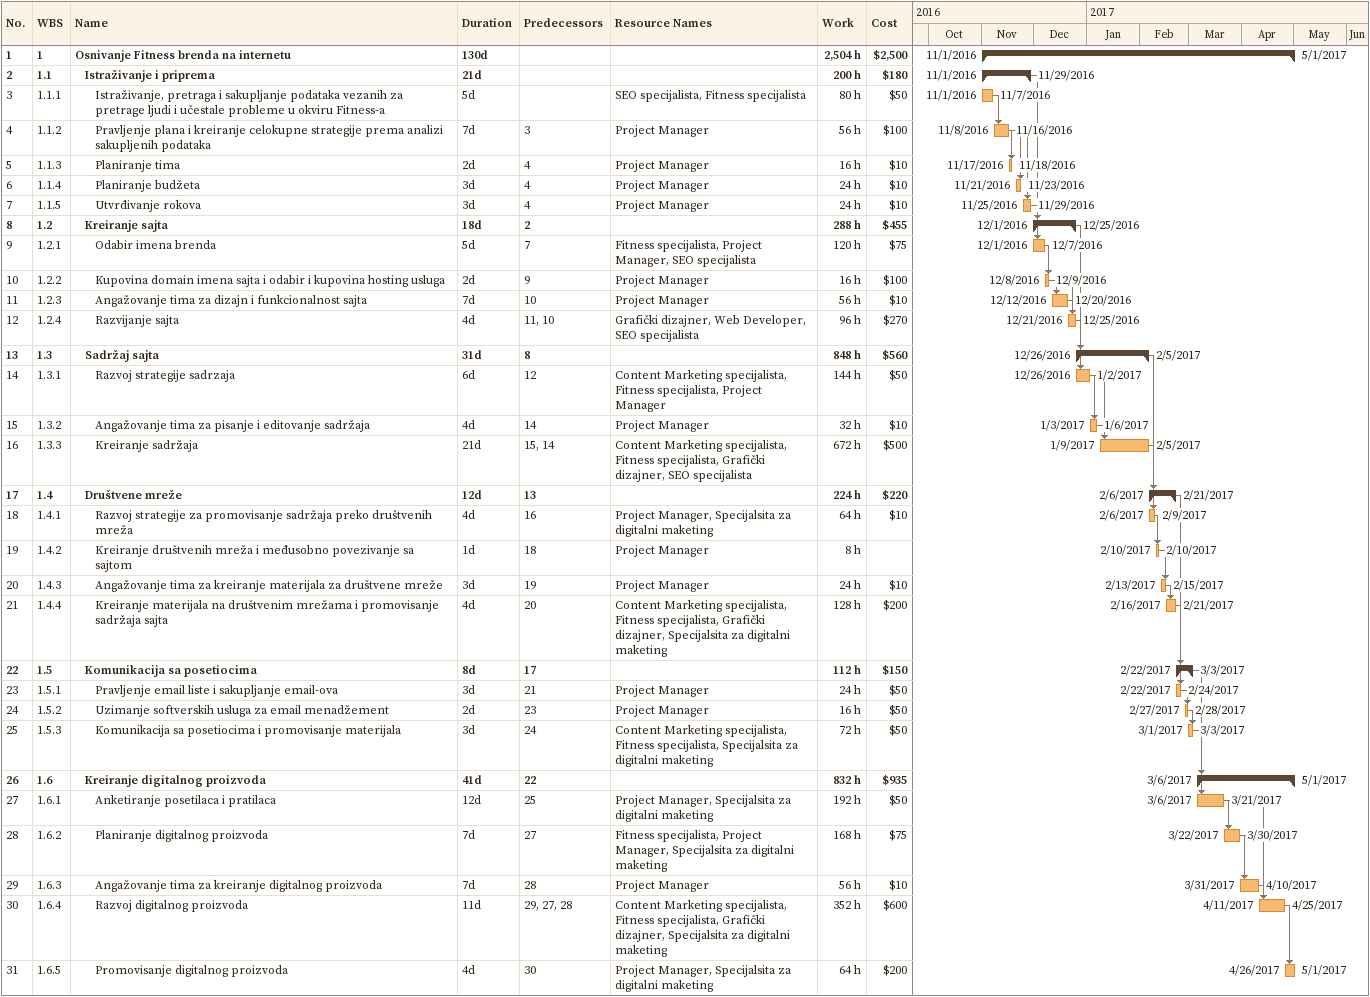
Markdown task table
| ID | WBS | Task | Duration | Start | Finish | Predecessors | Resources | Work (h) | Cost ($) |
|---|---|---|---|---|---|---|---|---|---|
| 1 | 1 | **Osnivanje Fitness brenda na internetu** | 130d | 2016-11-01 | 2017-05-01 |  |  | 2504 | 2500 |
| 2 | 1.1 | **Istraživanje i priprema** | 21d | 2016-11-01 | 2016-11-29 |  |  | 200 | 180 |
| 3 | 1.1.1 | Istraživanje, pretraga i sakupljanje podataka vezanih za pretrage ljudi i učestale probleme u okviru Fitness-a | 5d | 2016-11-01 | 2016-11-07 |  | SEO specijalista, Fitness specijalista | 80 | 50 |
| 4 | 1.1.2 | Pravljenje plana i kreiranje celokupne strategije prema analizi sakupljenih podataka | 7d | 2016-11-08 | 2016-11-16 | 3 | Project Manager | 56 | 100 |
| 5 | 1.1.3 | Planiranje tima | 2d | 2016-11-17 | 2016-11-18 | 4 | Project Manager | 16 | 10 |
| 6 | 1.1.4 | Planiranje budžeta | 3d | 2016-11-21 | 2016-11-23 | 4 | Project Manager | 24 | 10 |
| 7 | 1.1.5 | Utvrđivanje rokova | 3d | 2016-11-25 | 2016-11-29 | 4 | Project Manager | 24 | 10 |
| 8 | 1.2 | **Kreiranje sajta** | 18d | 2016-12-01 | 2016-12-25 | 2 |  | 288 | 455 |
| 9 | 1.2.1 | Odabir imena brenda | 5d | 2016-12-01 | 2016-12-07 | 7 | Fitness specijalista, Project Manager, SEO specijalista | 120 | 75 |
| 10 | 1.2.2 | Kupovina domain imena sajta i odabir i kupovina hosting usluga | 2d | 2016-12-08 | 2016-12-09 | 9 | Project Manager | 16 | 100 |
| 11 | 1.2.3 | Angažovanje tima za dizajn i funkcionalnost sajta | 7d | 2016-12-12 | 2016-12-20 | 10 | Project Manager | 56 | 10 |
| 12 | 1.2.4 | Razvijanje sajta | 4d | 2016-12-21 | 2016-12-25 | 11, 10 | Grafički dizajner, Web Developer, SEO specijalista | 96 | 270 |
| 13 | 1.3 | **Sadržaj sajta** | 31d | 2016-12-26 | 2017-02-05 | 8 |  | 848 | 560 |
| 14 | 1.3.1 | Razvoj strategije sadrzaja | 6d | 2016-12-26 | 2017-01-02 | 12 | Content Marketing specijalista, Fitness specijalista, Project Manager | 144 | 50 |
| 15 | 1.3.2 | Angažovanje tima za pisanje i editovanje sadržaja | 4d | 2017-01-03 | 2017-01-06 | 14 | Project Manager | 32 | 10 |
| 16 | 1.3.3 | Kreiranje sadržaja | 21d | 2017-01-09 | 2017-02-05 | 15, 14 | Content Marketing specijalista, Fitness specijalista, Grafički dizajner, SEO specijalista | 672 | 500 |
| 17 | 1.4 | **Društvene mreže** | 12d | 2017-02-06 | 2017-02-21 | 13 |  | 224 | 220 |
| 18 | 1.4.1 | Razvoj strategije za promovisanje sadržaja preko društvenih mreža | 4d | 2017-02-06 | 2017-02-09 | 16 | Project Manager, Specijalsita za digitalni maketing | 64 | 10 |
| 19 | 1.4.2 | Kreiranje društvenih mreža i međusobno povezivanje sa sajtom | 1d | 2017-02-10 | 2017-02-10 | 18 | Project Manager | 8 |  |
| 20 | 1.4.3 | Angažovanje tima za kreiranje materijala za društvene mreže | 3d | 2017-02-13 | 2017-02-15 | 19 | Project Manager | 24 | 10 |
| 21 | 1.4.4 | Kreiranje materijala na društvenim mrežama i promovisanje sadržaja sajta | 4d | 2017-02-16 | 2017-02-21 | 20 | Content Marketing specijalista, Fitness specijalista, Grafički dizajner, Specijalsita za digitalni maketing | 128 | 200 |
| 22 | 1.5 | **Komunikacija sa posetiocima** | 8d | 2017-02-22 | 2017-03-03 | 17 |  | 112 | 150 |
| 23 | 1.5.1 | Pravljenje email liste i sakupljanje email-ova | 3d | 2017-02-22 | 2017-02-24 | 21 | Project Manager | 24 | 50 |
| 24 | 1.5.2 | Uzimanje softverskih usluga za email menadžement | 2d | 2017-02-27 | 2017-02-28 | 23 | Project Manager | 16 | 50 |
| 25 | 1.5.3 | Komunikacija sa posetiocima i promovisanje materijala | 3d | 2017-03-01 | 2017-03-03 | 24 | Content Marketing specijalista, Fitness specijalista, Specijalsita za digitalni maketing | 72 | 50 |
| 26 | 1.6 | **Kreiranje digitalnog proizvoda** | 41d | 2017-03-06 | 2017-05-01 | 22 |  | 832 | 935 |
| 27 | 1.6.1 | Anketiranje posetilaca i pratilaca | 12d | 2017-03-06 | 2017-03-21 | 25 | Project Manager, Specijalsita za digitalni maketing | 192 | 50 |
| 28 | 1.6.2 | Planiranje digitalnog proizvoda | 7d | 2017-03-22 | 2017-03-30 | 27 | Fitness specijalista, Project Manager, Specijalsita za digitalni maketing | 168 | 75 |
| 29 | 1.6.3 | Angažovanje tima za kreiranje digitalnog proizvoda | 7d | 2017-03-31 | 2017-04-10 | 28 | Project Manager | 56 | 10 |
| 30 | 1.6.4 | Razvoj digitalnog proizvoda | 11d | 2017-04-11 | 2017-04-25 | 29, 27, 28 | Content Marketing specijalista, Fitness specijalista, Grafički dizajner, Specijalsita za digitalni maketing | 352 | 600 |
| 31 | 1.6.5 | Promovisanje digitalnog proizvoda | 4d | 2017-04-26 | 2017-05-01 | 30 | Project Manager, Specijalsita za digitalni maketing | 64 | 200 |
